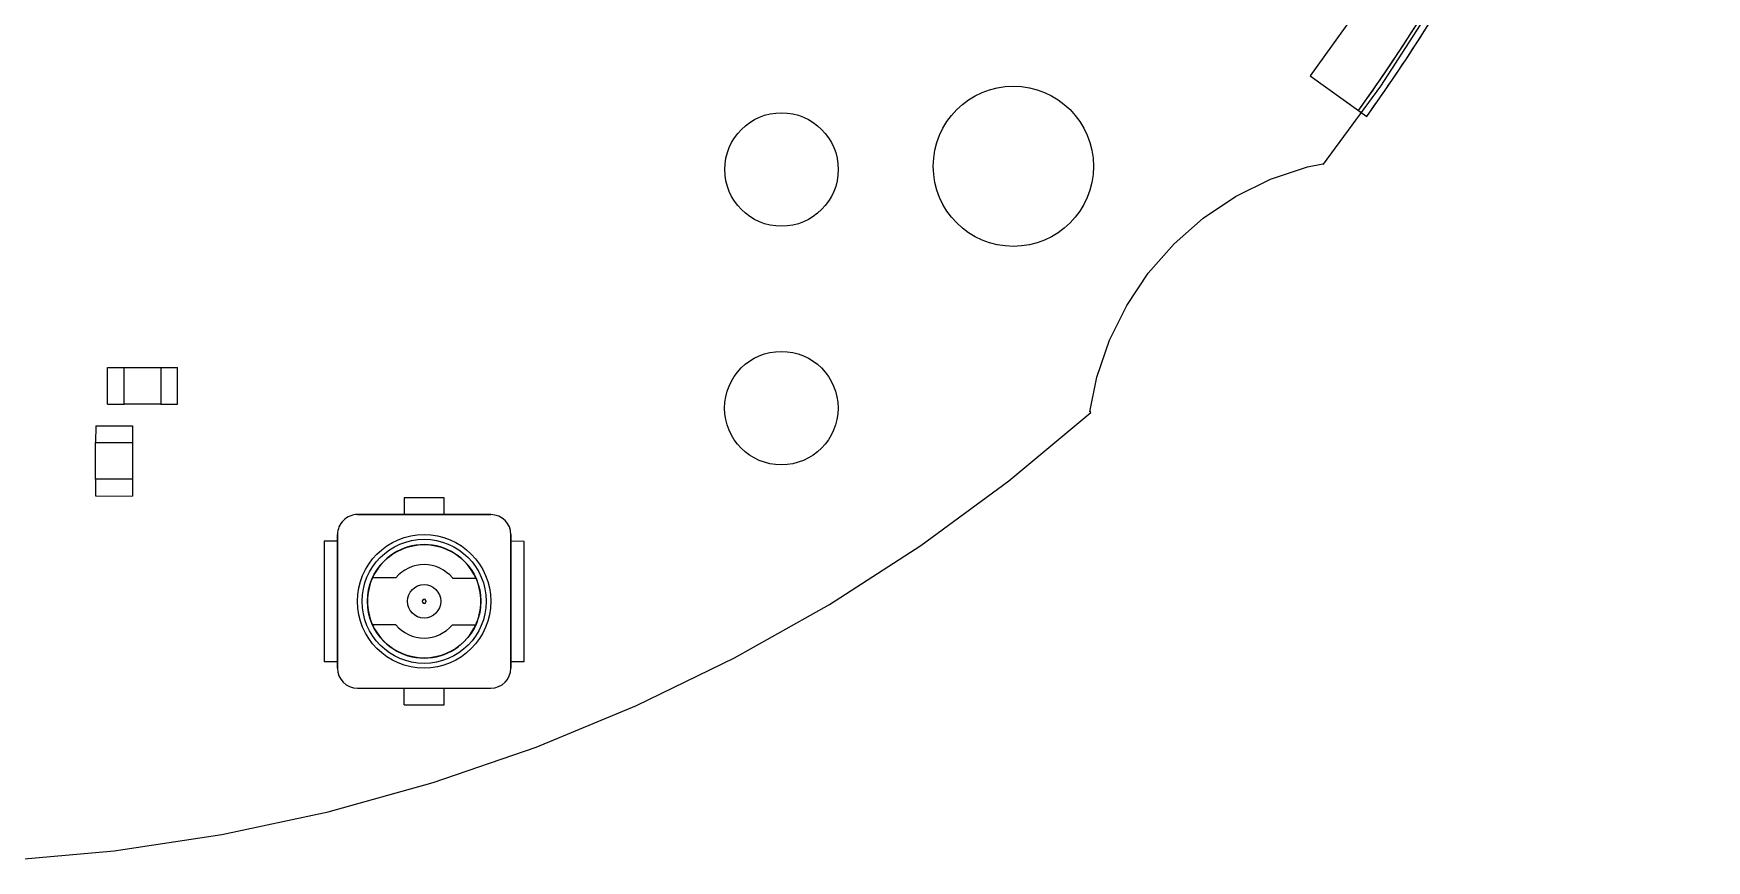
# Model space of a CAD drawing. Extents: x 21 to 75.1, y 333 to 387.
# Drawn here: x 50.03 to 75.11, y 333.02 to 345.41 of the extents above; entities that cross this region are included whole.
import ezdxf

# ---------------------------------------------------------------- set-up
doc = ezdxf.new("R2010")
doc.units = 0
doc.layers.get('0').update_dxf_attribs({"linetype": 'CONTINUOUS'})

msp = doc.modelspace()

# ---------------------------------------------------------------- linework, layer by layer
at = {"color": 7, "linetype": 'CONTINUOUS'}
for p, q in [((70.043, 345.996), (69.168, 344.778)), ((70.225, 344.622), (71.112, 345.992)), ((69.168, 344.778), (69.892, 344.258)), ((69.168, 344.778), (70.014, 344.17)), ((69.365, 343.455), (70.225, 344.622)), ((69.892, 344.258), (70.014, 344.17)), ((68.573, 343.227), (69.126, 343.414)), ((69.126, 343.414), (69.359, 343.46)), ((69.359, 343.46), (69.365, 343.455)), ((68.05, 342.969), (68.573, 343.227)), ((67.565, 342.645), (68.05, 342.969)), ((67.126, 342.261), (67.565, 342.645)), ((66.741, 341.823), (67.126, 342.261)), ((66.417, 341.338), (66.741, 341.823)), ((66.159, 340.816), (66.417, 341.338)), ((65.971, 340.263), (66.159, 340.816)), ((51.141, 339.857), (51.141, 340.407)), ((51.141, 340.407), (51.391, 340.407)), ((51.391, 340.407), (51.941, 340.407)), ((51.391, 339.857), (51.391, 340.407)), ((51.941, 340.407), (51.941, 339.857)), ((51.941, 340.407), (52.191, 340.407)), ((52.191, 339.857), (52.191, 340.407)), ((65.866, 339.742), (65.971, 340.263)), ((51.141, 339.857), (51.391, 339.857)), ((51.941, 339.857), (51.391, 339.857)), ((51.941, 339.857), (52.191, 339.857)), ((50.966, 339.533), (50.965, 339.283)), ((50.966, 339.533), (51.516, 339.532)), ((51.516, 339.532), (51.515, 339.282)), ((64.649, 338.708), (65.88, 339.733)), ((65.873, 339.741), (65.866, 339.742)), ((65.88, 339.733), (65.873, 339.741)), ((50.965, 339.283), (51.515, 339.282)), ((50.965, 338.733), (50.965, 339.283)), ((51.515, 339.282), (51.515, 338.732)), ((51.515, 338.732), (50.965, 338.733)), ((50.965, 338.733), (50.965, 338.483)), ((51.515, 338.732), (51.515, 338.482)), ((63.334, 337.742), (64.649, 338.708)), ((50.965, 338.483), (51.515, 338.482)), ((55.59, 338.454), (55.589, 338.204)), ((56.19, 338.453), (55.59, 338.454)), ((56.189, 338.203), (56.19, 338.453)), ((56.889, 338.203), (54.889, 338.204)), ((54.889, 338.204), (55.589, 338.204)), ((55.589, 338.204), (56.189, 338.203)), ((56.189, 338.203), (56.889, 338.203)), ((54.389, 337.805), (54.388, 336.005)), ((54.589, 337.805), (54.389, 337.805)), ((54.589, 337.905), (54.588, 335.905)), ((54.588, 336.005), (54.589, 337.805)), ((54.589, 337.805), (54.589, 337.905)), ((57.188, 335.903), (57.189, 337.903)), ((57.189, 337.803), (57.188, 336.003)), ((57.189, 337.903), (57.189, 337.803)), ((57.389, 337.802), (57.189, 337.803)), ((57.388, 336.002), (57.389, 337.802)), ((61.963, 336.857), (63.334, 337.742)), ((55.464, 337.254), (55.114, 337.254)), ((56.313, 337.253), (56.663, 337.253)), ((60.541, 336.057), (61.963, 336.857)), ((55.464, 336.554), (55.113, 336.554)), ((56.312, 336.553), (56.663, 336.553)), ((54.388, 336.005), (54.588, 336.005)), ((54.588, 335.905), (54.588, 336.005)), ((57.188, 336.003), (57.188, 335.903)), ((57.188, 336.003), (57.388, 336.002)), ((59.073, 335.343), (60.541, 336.057)), ((54.887, 335.604), (55.587, 335.604)), ((54.887, 335.604), (56.887, 335.603)), ((55.587, 335.354), (55.587, 335.604)), ((55.587, 335.604), (56.187, 335.603)), ((56.187, 335.603), (56.887, 335.603)), ((56.187, 335.353), (56.187, 335.603)), ((55.587, 335.354), (56.187, 335.353)), ((57.565, 334.72), (59.073, 335.343)), ((56.023, 334.189), (57.565, 334.72)), ((54.45, 333.752), (56.023, 334.189)), ((52.855, 333.411), (54.45, 333.752)), ((51.241, 333.167), (52.855, 333.411)), ((49.616, 333.021), (51.241, 333.167))]:
    msp.add_line(p, q, dxfattribs=at)
for centre, radius in [((64.719, 343.422), 1.2), ((64.719, 343.422), 1.2), ((61.244, 343.374), 0.85), ((61.244, 343.374), 0.85), ((61.241, 339.799), 0.85), ((61.241, 339.799), 0.85), ((55.888, 336.904), 1), ((55.888, 336.904), 1), ((55.888, 336.904), 1), ((55.888, 336.904), 1), ((55.888, 336.904), 0.93), ((55.888, 336.904), 0.93), ((55.888, 336.904), 0.93), ((55.888, 336.904), 0.85), ((55.888, 336.904), 0.25), ((55.888, 336.904), 0.25)]:
    msp.add_circle(centre, radius, dxfattribs=at)
for centre, radius, start, end in [((48.007, 359.985), 27.1, 324.2981, 35.4193), ((48.007, 359.985), 26.95, 324.2981, 35.4193), ((48.007, 359.985), 27.1, 327.4699, 331.6993), ((48.007, 359.985), 26.95, 324.2981, 327.4876), ((48.007, 359.985), 27.1, 324.2981, 327.4699), ((54.889, 337.904), 0.3, 89.9541, 179.9541), ((54.889, 337.904), 0.3, 89.9541, 179.9541), ((56.889, 337.903), 0.3, 359.9541, 89.9541), ((56.889, 337.903), 0.3, 359.9541, 89.9541), ((55.888, 336.904), 0.85, 24.2698, 155.6383), ((55.888, 336.904), 0.85, 155.6383, 204.2698), ((55.888, 336.904), 0.55, 39.4753, 140.4329), ((55.888, 336.904), 0.55, 39.4753, 140.4329), ((55.888, 336.904), 0.85, 335.6383, 24.2698), ((55.888, 336.904), 0.03, 359.724, 180.1842), ((55.888, 336.904), 0.03, 179.724, 0.1842), ((55.888, 336.904), 0.85, 204.2698, 335.6383), ((55.888, 336.904), 0.55, 219.4753, 320.4329), ((55.888, 336.904), 0.55, 219.4753, 320.4329), ((54.888, 335.904), 0.3, 179.9541, 269.9541), ((54.888, 335.904), 0.3, 179.9541, 269.9541), ((56.888, 335.903), 0.3, 269.9541, 359.9541), ((56.888, 335.903), 0.3, 269.9541, 359.9541)]:
    msp.add_arc(centre, radius, start, end, dxfattribs=at)

doc.saveas('drawing.dxf')
